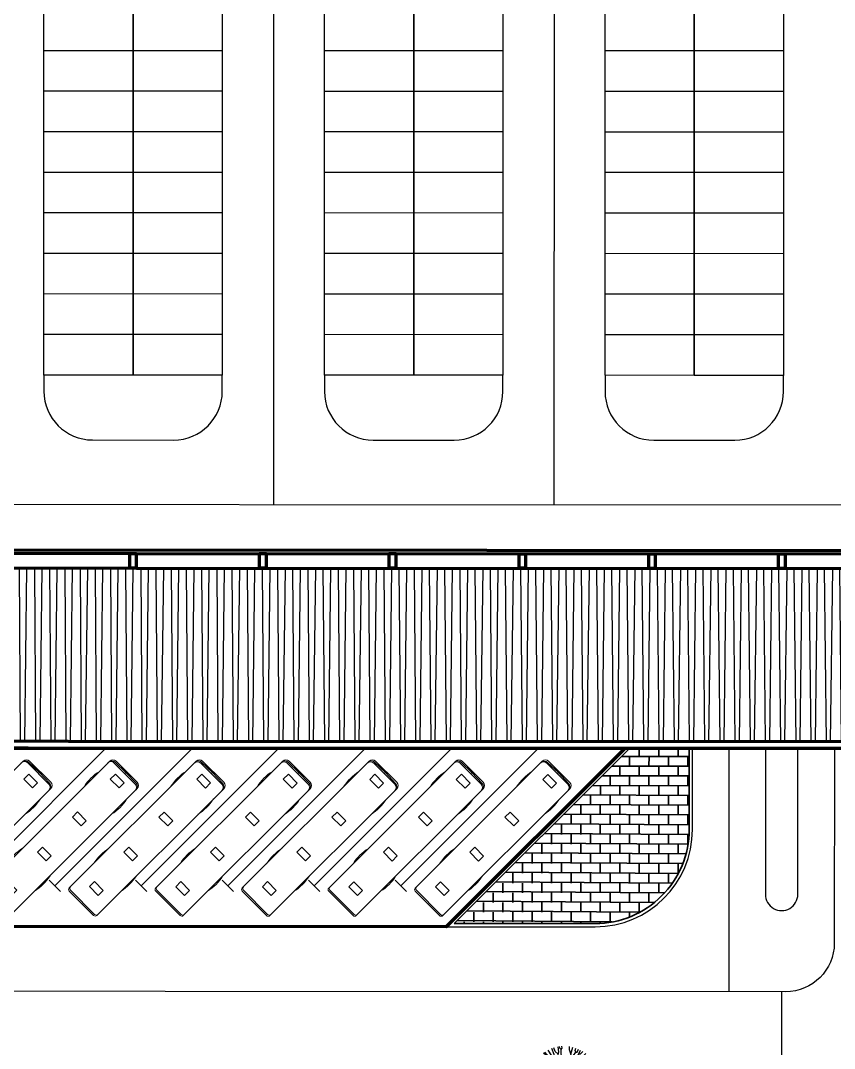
# Model space of a CAD drawing. Header units: millimetres. Extents: x -840588 to 786814, y -467537 to 194195.
# Drawn here: x 374966 to 425150, y -235413 to -172039 of the extents above; entities that cross this region are included whole.
import ezdxf

# ---------------------------------------------------------------- set-up
doc = ezdxf.new("R2010")
doc.units = ezdxf.units.MM
doc.header["$LTSCALE"] = 100
doc.header["$MEASUREMENT"] = 0
for name, color, linetype in [('1gt tim duong', 10, 'Continuous'), ('A-hatch', 139, 'Continuous'), ('A-Plnt', 23, 'Continuous'), ('A-tree', 3, 'Continuous'), ('caycay', 96, 'Continuous'), ('ctrinh-cot', 7, 'Continuous'), ('ctrinh-mai 1', 16, 'Continuous'), ('ctrinh-mai 2', 24, 'Continuous'), ('gthong-tim duong', 6, 'Continuous'), ('gthong-viahe', 5, 'Continuous')]:
    doc.layers.add(name, color=color, linetype=linetype)
for name, color, linetype, lineweight in [('A-Area', 134, 'Continuous', 35), ('ct-bai xe', 95, 'Continuous', 100), ('ct-phan loxe', 95, 'Continuous', 15), ('ct-xebuyt', 148, 'Continuous', 13), ('ctrinh-chinh', 24, 'Continuous', 100)]:
    doc.layers.add(name, color=color, linetype=linetype, lineweight=lineweight)

# ---------------------------------------------------------------- blocks, each defined once
blk = doc.blocks.new('plxe')
at = {"ltscale": 0.1}
for p, q in [((0, 0), (-8.485282087814994, 8.485282085835934)), ((-0.3535533662652597, -0.353553366381675), (0.3535533661488444, 0.3535533661488444))]:
    blk.add_line(p, q, dxfattribs=at)
blk = doc.blocks.new('nhadauxenhieutang')
at = {"layer": 'ctrinh-mai 2'}
h = blk.add_hatch(dxfattribs=at)
h.set_pattern_fill('ANSI32', color=256, scale=2.5, angle=45, style=0)
h.set_pattern_definition([(90, (-616518.5952939871, -1205217.903546091), (-0.9375, 1.665334536937735e-16), []), (90, (-616518.2827939877, -1205217.591046091), (-0.9375, 1.665334536937735e-16), [])])
h.paths.add_polyline_path([(-126.0000206602272, -48.59999737353064), (-22.19975390762556, -48.59999737353064), (-22.19975390762556, -37.89999806811102), (-134.2000219970942, -37.89998831949197), (-134.2000219970942, -44.69999912194908), (-126.0000206602272, -44.69999912194908)])
at = {"layer": 'A-hatch'}
for p, q in [((-64.50001027132384, -6.000000309431925), (-75.50001267634798, -6.000000309431925)), ((-47.20000683364924, -6.000000309431925), (-58.20000923867337, -6.000000309431925)), ((-29.90000369702466, -6.000000309431925), (-40.90000610204879, -6.000000309431925)), ((-64.50001027132384, -8.50000013713725), (-75.50001267634798, -8.50000013713725)), ((-47.20000683364924, -8.50000013713725), (-58.20000923867337, -8.50000013713725)), ((-29.90000369702466, -8.50000013713725), (-40.90000610204879, -8.50000013713725)), ((-64.50001027132384, -10.99999996484257), (-75.50001267634798, -10.99999996484257)), ((-47.20000683364924, -10.99999996484257), (-58.20000923867337, -10.99999996484257)), ((-29.90000369702466, -10.99999996484257), (-40.90000610204879, -10.99999996484257)), ((-64.50001027132384, -13.4999997925479), (-75.50001267634798, -13.4999997925479)), ((-47.20000683364924, -13.4999997925479), (-58.20000923867337, -13.4999997925479)), ((-29.90000369702466, -13.4999997925479), (-40.90000610204879, -13.4999997925479)), ((-64.50001027132384, -15.99999962025322), (-75.50001267634798, -15.99999962025322)), ((-47.20000683364924, -15.99999962025322), (-58.20000923867337, -15.99999962025322)), ((-29.90000369702466, -15.99999962025322), (-40.90000610204879, -15.99999962025322)), ((-64.50001027132384, -18.49999944819137), (-75.50001267634798, -18.49999944819137)), ((-47.20000683364924, -18.49999944819137), (-58.20000923867337, -18.49999944819137)), ((-29.90000369702466, -18.49999944819137), (-40.90000610204879, -18.49999944819137)), ((-64.50001027132384, -20.9999992758967), (-75.50001267634798, -20.9999992758967)), ((-47.20000683364924, -20.9999992758967), (-58.20000923867337, -20.9999992758967)), ((-29.90000369702466, -20.9999992758967), (-40.90000610204879, -20.9999992758967)), ((-64.50001027132384, -23.49999910360202), (-75.50001267634798, -23.49999910360202)), ((-47.20000683364924, -23.49999910360202), (-58.20000923867337, -23.49999910360202)), ((-29.90000369702466, -23.49999910360202), (-40.90000610204879, -23.49999910360202))]:
    blk.add_line(p, q, dxfattribs=at)
for points in [[(-70.00001147389412, 25.99999748519622), (-70.0000114737777, -25.99999893107451), (-75.50001267634798, -25.99999893107451), (-75.50001267634798, 25.99999748519622)], [(-64.50001027132384, 25.99999748519622), (-64.50001027132384, -25.99999893107451), (-70.0000114737777, -25.99999893107451), (-70.00001147389412, 25.99999748519622)], [(-52.70000803621951, 25.99999748519622), (-52.70000803621951, -25.99999893107451), (-58.20000923867337, -25.99999893107451), (-58.20000923867337, 25.99999748519622)], [(-47.20000683364924, 25.99999748519622), (-47.20000683364924, -25.99999893107451), (-52.70000803621951, -25.99999893107451), (-52.70000803621951, 25.99999748519622)], [(-35.40000489959493, 25.99999748519622), (-35.40000489959493, -25.99999893107451), (-40.90000610204879, -25.99999893107451), (-40.90000610204879, 25.99999748519622)], [(-29.90000369702466, 25.99999748519622), (-29.90000369702466, -25.99999893107451), (-35.40000489959493, -25.99999893107451), (-35.40000489959493, 25.99999748519622)]]:
    blk.add_lwpolyline(points, close=True, dxfattribs=at)
for points in [[(-75.50001267634798, -26.99999886215664, 0.4142135623730723), (-72.50001218460966, -29.99999865540303), (-67.50001076306216, -29.99999865540303, 0.4142135623730723), (-64.50001027132384, -26.99999886215664), (-64.50001027132384, -25.99999893107451), (-75.50001267634798, -25.99999893107451), (-75.50001267634798, -26.99999886215664)], [(-58.20000923867337, -26.99999886215664, 0.4142135623730723), (-55.20000874693505, -29.99999865540303), (-50.20000732538756, -29.99999865540303, 0.4142135623730723), (-47.20000683364924, -26.99999886215664), (-47.20000683364924, -25.99999893107451), (-58.20000923867337, -25.99999893107451), (-58.20000923867337, -26.99999886215664)], [(-40.90000610204879, -26.99999886215664, 0.4142135623730723), (-37.90000561031047, -29.99999865540303), (-32.90000418876298, -29.99999865540303, 0.4142135623730723), (-29.90000369702466, -26.99999886215664), (-29.90000369702466, -25.99999893107451), (-40.90000610204879, -25.99999893107451), (-40.90000610204879, -26.99999886215664)]]:
    blk.add_lwpolyline(points, format="xyb", close=True, dxfattribs=at)
at = {"layer": 'ctrinh-chinh'}
for points in [[(-5.000000819563866, -36.99999817297794), (-5.000000819563866, -36.79999818676151), (-134.6000220626593, -36.79999818676151), (-134.6000220626593, -36.99999817297794), (-5.000000819563866, -36.99999817297794)], [(-70.20026158064138, -37.89999811095186), (-70.20026165875606, -36.99999817297794), (-69.80026125034783, -36.99999817297794), (-69.80026117223315, -37.89999811095186)], [(-62.2002602693392, -37.89999811095186), (-62.20026034745388, -36.99999817297794), (-61.80025993904565, -36.99999817297794), (-61.80025986093096, -37.89999811095186)], [(-54.20025895803701, -37.89999811095186), (-54.20025903615169, -36.99999817297794), (-53.80025862774346, -36.99999817297794), (-53.80025854962878, -37.89999811095186)], [(-46.20025764673483, -37.89999811095186), (-46.20025772484951, -36.99999817297794), (-45.80025731644128, -36.99999817297794), (-45.80025723832659, -37.89999811095186)], [(-38.20025633543264, -37.89999811095186), (-38.20025641354732, -36.99999817297794), (-37.80025600513909, -36.99999817297794), (-37.80025592702441, -37.89999811095186)], [(-30.20025502413046, -37.89999811095186), (-30.20025510224514, -36.99999817297794), (-29.80025469383691, -36.99999817297794), (-29.80025461572222, -37.89999811095186)], [(-22.00000360608101, -48.99999734596349), (-22.00000360608101, -48.59999737353064), (-126.0000206490513, -48.59999737353064), (-126.0000206490513, -48.99999734596349), (-22.00000360608101, -48.99999734596349)]]:
    blk.add_lwpolyline(points, close=True, dxfattribs=at)
blk.add_lwpolyline([(-134.2000216539018, -37.89999811374582), (-5.400001233094372, -37.89999775541946)], dxfattribs=at)
at = {"layer": 'ctrinh-cot', "ltscale": 5}
blk.add_lwpolyline([(-5.000000819563866, -16.39999824017286), (-5.000000819563866, -48.99999189539813), (-134.6000220616115, -48.99999189539813), (-134.6000220616115, 48.9999959000852), (-5.000000819563866, 48.9999959000852), (-5.000000819563866, 16.39999824040569), (0, 16.39999824040569), (0, -16.39999824017286), (-5.000000819563866, -16.39999824017286)], dxfattribs=at)
at = {"layer": 'ctrinh-mai 1'}
blk.add_lwpolyline([(-126.0000206602272, -48.59999737353064), (-22.19975390762556, -48.59999737353064), (-22.19975390762556, -37.89999806811102), (-134.2000219970942, -37.89998831949197), (-134.2000219970942, -44.69999912194908), (-126.0000206602272, -44.69999912194908)], close=True, dxfattribs=at)
at = {"layer": 'gthong-tim duong', "ltscale": 50}
for p, q in [((-61.35000975499861, 33.99999693408608), (-61.35000975499861, -33.99999837973155)), ((-44.05000661837403, 33.99999693408608), (-44.05000661837403, -33.99999837973155))]:
    blk.add_line(p, q, dxfattribs=at)
blk.add_lwpolyline([(-9.427710584597662, -33.99999837973155), (-117.5000192596344, -33.99999837973155, -0.4142135623732263), (-128.0000209807185, -23.49999910336919), (-128.000020980835, 23.49999765749089, -0.4142135623727053), (-117.5000192597508, 33.99999693385325), (-9.427710584946908, 33.99999693408608)], format="xyb", dxfattribs=at)
blk = doc.blocks.new('htrgrr')
at = {"ltscale": 10}
for p, q in [((-903.0737704914063, 0), (903.0737704914063, 0)), ((-1180.942622951232, -11161.06557377055), (-1180.942622951232, -277.8688524590107)), ((0, -69.46721311472356), (-903.0737704914063, -92.62295081967022)), ((-903.0737704914063, -162.0901639343938), (903.0737704914063, -162.0901639345102)), ((0, -162.0901639345102), (0, -69.46721311472356)), ((0, -69.46721311472356), (903.0737704914063, -92.62295081967022)), ((1180.942622951232, -277.8688524590107), (1180.942622951232, -11161.06557377055)), ((1042.008196720853, -11207.37704918033), (-1042.008196720853, -11207.37704918033)), ((1042.008196720853, -11300), (-1042.008196720853, -11300))]:
    blk.add_line(p, q, dxfattribs=at)
for points in [[(375.2198343565688, -1027.67339785106), (375.2198343565688, -594.4204250621842), (-375.2198343565688, -594.4204250621842), (-375.2198343565688, -1027.67339785106)], [(375.2198343565688, -4272.293837453122), (375.2198343565688, -3839.040864664246), (-375.2198343565688, -3839.040864664246), (-375.2198343565688, -4272.293837453122)], [(375.2198343565688, -7285.274362727185), (375.2198343565688, -6852.021389938309), (-375.2198343565688, -6852.021389938309), (-375.2198343565688, -7285.274362727185)], [(375.2198343565688, -10244.59532106423), (375.2198343565688, -9811.342348275357), (-375.2198343565688, -9811.342348275357), (-375.2198343565688, -10244.59532106423)]]:
    blk.add_lwpolyline(points, close=True, dxfattribs=at)
for centre, radius, start, end in [((-903.0737704914063, -277.8688524590107), 277.8688524590164, 90, 180), ((903.0737704914063, -277.8688524590107), 277.8688524590164, 0, 90), ((-903.0737704914063, -370.4918032786809), 277.8688524590164, 90, 180), ((-903.0737704914063, -439.9590163934045), 277.8688524590164, 90, 180), ((903.0737704914063, -370.4918032786809), 277.8688524590164, 0, 90), ((903.0737704914063, -439.9590163935209), 277.8688524590164, 0, 90), ((1919.031762295403, -1817.725409836043), 3169.441598360655, 167.9819880926131, 192.0180119073869), ((-1919.031762295403, -1817.725409836043), 3169.441598360655, 347.981988092613, 12.01801190738696), ((1919.031762295403, -8417.110655737692), 3169.441598360655, 167.9819880926131, 192.0180119073869), ((-1919.031762295403, -8417.110655737692), 3169.441598360655, 347.981988092613, 12.01801190738696), ((-1042.008196720853, -11068.44262295077), 138.9344262295082, 180, 270), ((-1042.008196720853, -11161.06557377055), 138.9344262295082, 180, 270), ((1042.008196720853, -11068.44262295077), 138.9344262295082, 270, 0), ((1042.008196720853, -11161.06557377055), 138.9344262295082, 270, 0)]:
    blk.add_arc(centre, radius, start, end, dxfattribs=at)
blk = doc.blocks.new('A$C537F0C63')
at = {"layer": 'caycay'}
for p, q in [((3.003826198455499, 10.71583942823054), (2.568862697771692, 11.14364282684619)), ((3.269952949845901, 10.73353164103173), (2.956771443390608, 11.39790803732103)), ((3.573577700022724, 11.08070473705084), (3.272457403527369, 11.57568824168993)), ((3.810128005825391, 11.09643069598314), (3.573577700022724, 11.08070473705084)), ((3.910690972326847, 11.37062830588184), (3.788839569944685, 11.81686011959391)), ((3.810128005825391, 11.09643069598314), (3.910690972326847, 11.37062830588184)), ((4.235841180721764, 10.50048805131519), (3.810128005825391, 11.09643069598314)), ((4.712688563198753, 10.80137484274019), (4.265887160996499, 11.99052643422328)), ((4.700099824054632, 10.83487223221164), (4.906208114261972, 11.58543264324908)), ((4.906208114261972, 11.58543264324908), (4.852080984670465, 12.1454581428552)), ((6.159981289129064, 11.93632074141715), (6.202302373265411, 12.27858844433285)), ((6.353129947037814, 11.71136866716915), (6.159981289129064, 11.93632074141715)), ((6.353129947037814, 11.71136866716915), (6.605483960749552, 11.93623077391385)), ((6.447514687970397, 9.84495994712779), (6.353129947037814, 11.71136866716915)), ((6.605483960749552, 11.93623077391385), (6.617402898351429, 12.259334795428)), ((6.826178093167982, 11.29693891192437), (6.890286666319298, 12.23129105439875)), ((6.970036149243242, 10.92007571294744), (6.826178093167982, 11.29693891192437)), ((6.970036149243242, 10.92007571294744), (7.441234408583114, 11.42699881628141)), ((7.441234408583114, 11.42699881628141), (7.651727496751846, 12.08642798159781)), ((7.68363426896758, 10.90806475621866), (8.019816777752567, 11.97964079065423)), ((8.113333231842262, 10.69883864084841), (8.712313031195663, 11.70768604843033)), ((8.933407776050444, 10.87226001470481), (9.272947348141315, 11.41112699440055)), ((9.171925964052207, 10.85838502353727), (9.537986088387697, 11.24360011898898)), ((2.008086131005257, 8.717519836023712), (0.7635036424217105, 9.129316388596635)), ((1.920139873705921, 9.225739964920649), (1.087115961723612, 9.647311538588838)), ((1.76967368680198, 9.623145921275864), (1.343038968556357, 9.988975225947797)), ((2.008257406407211, 10.05514116568156), (1.666088850062806, 10.35901247844595)), ((1.883955297300417, 9.24431646832818), (1.76967368680198, 9.623145921275864)), ((3.267708861298161, 8.533747915149434), (1.883955297300417, 9.24431646832818)), ((2.310344671936036, 10.1849830326064), (2.008257406407211, 10.05514116568156)), ((2.272467924871307, 10.54832825371341), (2.042717878081021, 10.72445268446245)), ((2.296077634156973, 10.19319036591696), (2.272467924871307, 10.54832825371341)), ((3.222511420288356, 9.660279909650853), (2.296077634156973, 10.19319036591696)), ((3.269952949845901, 10.73353164103173), (3.003826198455499, 10.71583942823054)), ((3.993460937123018, 9.543984048803395), (3.222511420288356, 9.660279909650853)), ((4.50370063718583, 8.70506324478265), (3.269952949845901, 10.73353164103173)), ((4.592421611992904, 10.24268936957378), (4.235841180721764, 10.50048805131519)), ((4.577421300939022, 10.28284407086176), (4.712688563198753, 10.80137484274019)), ((6.125898059370229, 6.139521315279126), (4.577421300939022, 10.28284407086176)), ((6.125898059370229, 6.139521315279126), (6.970036149243242, 10.92007571294744)), ((6.717420145090728, 9.489459469132271), (6.447514687970397, 9.84495994712779)), ((6.948042777010414, 8.570320168466424), (7.76638461697803, 10.55685856171476)), ((7.392351211692585, 9.648875252361904), (7.965382829468581, 9.797246468468074)), ((7.76638461697803, 10.55685856171476), (7.68363426896758, 10.90806475621866)), ((7.76638461697803, 10.55685856171476), (8.113333231842262, 10.69883864084841)), ((7.965382829468581, 9.797246468468074), (8.933407776050444, 10.87226001470481)), ((8.933407776050444, 10.87226001470481), (9.171925964052207, 10.85838502353727)), ((9.092822924165375, 8.921003827472305), (9.745379681935447, 9.38050785887026)), ((9.733678942880942, 10.44985240105962), (10.13871553562058, 10.78615722681207)), ((9.786865097747068, 10.09668076723392), (9.733678942880942, 10.44985240105962)), ((9.745379681935447, 9.38050785887026), (9.786865097747068, 10.09668076723392)), ((9.745379681935447, 9.38050785887026), (10.35249974897306, 9.183089075660973)), ((9.759203255198372, 9.619244142235402), (10.88575250038048, 10.01737219720235)), ((9.786865097747068, 10.09668076723392), (10.35685576614924, 10.5884511891054)), ((10.35249974897306, 9.183089075660973), (11.20201209581137, 9.59306054910121)), ((11.04832709143011, 8.991530669089116), (11.44374410946693, 9.207825855861302)), ((1.12084364940165, 7.320901045324717), (0.1511815814883448, 7.552586191002774)), ((1.280611972542829, 8.044912836274307), (0.444487546075834, 8.466659778718167)), ((0.7097976248769555, 7.419110072511103), (0.4466466944213607, 7.186909447627841)), ((0.9218848354175861, 8.526406249260617), (0.5914981488203921, 8.797440291094972)), ((0.9357337090696092, 8.218872061683214), (0.9218848354175861, 8.526406249260617)), ((1.541375211712875, 7.549264594850683), (1.12084364940165, 7.320901045324717)), ((1.521030883770436, 7.555591163691133), (1.280611972542829, 8.044912836274307)), ((3.097987199351337, 7.065927705370996), (1.521030883770436, 7.555591163691133)), ((2.5351559760893, 8.909919010715385), (2.008086131005257, 8.717519836023712)), ((3.884867362274235, 7.354371150599036), (3.097987199351337, 7.065927705370996)), ((3.914115354094974, 7.298525660517043), (3.267708861298161, 8.533747915149434)), ((6.125898059370229, 6.139521315279126), (3.914115354094974, 7.298525660517043)), ((5.316408449507435, 8.305498213470855), (4.50370063718583, 8.70506324478265)), ((6.527199968382774, 8.412167402177147), (6.948042777010414, 8.570320168466424)), ((8.578119715861249, 7.281614840641851), (9.092822924165375, 8.921003827472305)), ((8.94424461397648, 8.447760988721711), (9.944313991869421, 8.175001025898382)), ((9.0886019582249, 6.750771228889789), (11.18806748264615, 7.336222721740342)), ((9.944313991869421, 8.175001025898382), (10.80974500087541, 8.559510920527828)), ((10.79366673980257, 8.552387381641893), (11.20595707066968, 8.407509828190086)), ((10.80974500087541, 8.559510920527828), (11.04832709143011, 8.991530669089116)), ((11.18806748264615, 7.336222721740342), (11.54099752982074, 7.835271000905777)), ((11.20595707066968, 8.407509828190086), (11.70062178621083, 8.711759320220153)), ((11.33254625860354, 7.540524095533328), (11.89576276779189, 7.413002362918633)), ((11.54099752982074, 7.835271000905777), (11.95948603860597, 8.053456869412912)), ((11.89576276779189, 7.413002362918633), (12.11310363743178, 7.4986918541872)), ((0.5706603464168438, 5.768348654561123), (-1.699427230050787e-06, 5.730386201154033)), ((1.757476259455871, 6.679553776459215), (0.00855774800220388, 6.661205396139849)), ((0.7806298194373085, 5.506956316930882), (0.04189879572368227, 5.315400935116486)), ((0.4466466944213607, 7.186909447627841), (0.08666564667146304, 7.2448509023925)), ((0.7973220304920687, 5.486148682266503), (0.5706603464168438, 5.768348654561123)), ((1.863759347223095, 5.527326392111718), (0.7973220304920687, 5.486148682266503)), ((1.301357276712224, 5.505615774418402), (1.063396316407307, 5.057959221958299)), ((2.703754449681583, 7.188340914177388), (1.757476259455871, 6.679553776459215)), ((2.179125049486174, 5.25103580450741), (1.863759347223095, 5.527326392111718)), ((3.339595652047137, 5.512285084278119), (2.113923366072413, 3.99826194187699)), ((6.125898059370229, 6.139521315279126), (2.179125049486174, 5.25103580450741)), ((6.125898059370229, 6.139521315279126), (4.039744528603478, 3.175083687405277)), ((6.125898059370229, 6.139521315279126), (8.578119715861249, 7.281614840641851)), ((6.125898059370229, 6.139521315279126), (9.309124815248651, 4.773858037136961)), ((6.125898059370229, 6.139521315279126), (6.842971201978798, 3.89649221743457)), ((8.279060999553622, 7.142313947006187), (9.0886019582249, 6.750771228889789)), ((9.075402950122225, 6.757166716884967), (9.900688603102026, 6.150819989943557)), ((9.900688603102026, 6.150819989943557), (11.46386237296974, 5.868288854795537)), ((10.77352595946286, 7.220637597380119), (11.64532254343067, 6.712682137225784)), ((11.46386237296974, 5.868288854795537), (11.83055046181835, 6.160203181647375)), ((11.46386237296974, 5.868288854795537), (11.72795570972085, 5.469711782065133)), ((11.64532254343067, 6.712682137225784), (12.23443119234435, 6.755833524115587)), ((11.83055046181835, 6.160203181647375), (12.26543294043586, 6.154373944329564)), ((1.063396316407307, 5.057959221958299), (0.1397583337929973, 4.775609911099309)), ((1.715808944849414, 4.625734219735023), (0.307439249689196, 4.179975674378511)), ((1.230773230763589, 3.880098522535263), (0.5654086178583384, 3.53661498738802)), ((1.603983964610961, 3.791791144500166), (0.7979776640349883, 3.08873558965206)), ((1.623038097397512, 3.787286263777787), (1.230773230763589, 3.880098522535263)), ((2.113923366072413, 3.99826194187699), (1.623038097397512, 3.787286263777787)), ((2.086705644269387, 3.98654600703594), (1.703781163858366, 3.019787908731814)), ((2.147618291040999, 5.278660692089034), (1.715808944849414, 4.625734219735023)), ((4.993965494963049, 4.531040710644447), (5.060837633816845, 3.005173691082746)), ((6.842971201978798, 3.89649221743457), (6.058139944627328, 1.852742682112876)), ((6.842971201978798, 3.89649221743457), (7.432333557888342, 3.519514546744176)), ((9.309124815248651, 4.773858037136961), (9.56344752651421, 4.969106941811333)), ((9.309124815248651, 4.773858037136961), (9.616567334425781, 4.170077324375598)), ((9.56344752651421, 4.969106941811333), (11.29217119894747, 4.430094099112466)), ((9.616567334425781, 4.170077324375598), (11.35931998142405, 2.929313197353622)), ((9.93769863442867, 3.941450450896809), (10.23341044859262, 2.932877378403646)), ((10.47633774106362, 3.557950291473389), (10.95106070157999, 3.753440934466198)), ((10.95106070157999, 3.753440934466198), (11.66045975862653, 3.481945362666011)), ((11.22320598487931, 4.451586098773987), (11.30987888816526, 4.16373455730718)), ((11.29217119894747, 4.430094099112466), (11.5425597731919, 4.68452039962358)), ((11.30987888816526, 4.16373455730718), (11.83210555871847, 3.873839490315731)), ((11.5425597731919, 4.68452039962358), (12.06343262891096, 4.577516196506622)), ((11.72795570972085, 5.469711782065133), (12.21933158095999, 5.388423248077743)), ((1.703781163858366, 3.019787908731814), (1.11193678613563, 2.596291564444982)), ((2.360128743846872, 2.528373258541251), (1.492859571077133, 2.110982061632967)), ((2.496129963798012, 2.269877917915437), (1.822411499113514, 1.760689831018681)), ((2.952599385069334, 2.620357636184053), (2.360128743846872, 2.528373258541251)), ((3.428623164742021, 2.985834134982724), (2.496129963798012, 2.269877917915437)), ((2.496129963798012, 2.269877917915437), (2.56307497484886, 1.709560079856601)), ((3.339813401926222, 2.088173656051367), (2.637745125197398, 1.087092649082479)), ((3.369906157186051, 2.940729452180676), (3.339813401926222, 2.088173656051367)), ((4.039744528603478, 3.175083687405277), (3.428623164742021, 2.985834134982724)), ((4.031693542077846, 1.955804082903342), (3.661068871806492, 1.723103908010671)), ((4.029956023412524, 1.954728688528121), (4.151889424236288, 1.488197098566161)), ((4.039744528603478, 3.175083687405277), (4.031693542077846, 1.955804082903342)), ((5.060837633816845, 3.005173691082746), (4.630837960547069, 0.98501350143124)), ((6.058139944627328, 1.852742682112876), (5.148106664306397, 0.07830981133520254)), ((6.058139944627328, 1.852742682112876), (6.046166258151061, 0.6926535401726142)), ((6.328418276112643, 2.556572256453364), (6.621925523577374, 1.860491597191867)), ((6.621925523577374, 1.860491597191867), (7.04603830007909, 0.06930147462480818)), ((7.432333557888342, 3.519514546744176), (7.280434323314694, 2.677135711990559)), ((7.280434323314694, 2.677135711990559), (7.715867288097797, 1.041460912816547)), ((7.432333557888342, 3.519514546744176), (8.098582012036786, 3.326026642433135)), ((8.098582012036786, 3.326026642433135), (9.111636380646814, 1.936837856093916)), ((9.111636380646814, 1.936837856093916), (9.05441034496107, 1.457435791671742)), ((9.108831235360412, 1.913318816441461), (9.563043515889149, 1.847932786524325)), ((9.563043515889149, 1.847932786524325), (9.928087916650838, 1.318988235496363)), ((10.23341044859262, 2.932877378403646), (10.78588893792767, 2.142211417256476)), ((10.9181057199894, 3.243447097807802), (10.92924841445711, 2.741344290425332)), ((10.92924841445711, 2.741344290425332), (11.10547083382698, 2.548124503166036)), ((2.56307497484886, 1.709560079856601), (2.246554855188151, 1.380875038601516)), ((3.661068871806492, 1.723103908010671), (3.151986367873178, 0.7683009200591187)), ((4.151889424236288, 1.488197098566161), (3.632459803578968, 0.5291005140024936)), ((4.291746997165319, 0.7246533119759988), (4.111621739852126, 0.339800697278406)), ((4.630837960547069, 0.98501350143124), (4.291746997165319, 0.7246533119759988)), ((4.630837960547069, 0.98501350143124), (4.553144487388636, 0.2048409433373308)), ((5.687346443359274, 0.2823844214362907), (5.63783512871305, 0.01939518188373768)), ((6.046166258151061, 0.6926535401726142), (5.687346443359274, 0.2823844214362907)), ((6.032371784920542, 0.6769075088304817), (6.148760987558489, 2.060398401226848e-06)), ((6.051426148278551, 1.202184490222862), (6.300487340380641, 0.8879269488934369)), ((6.300487340380641, 0.8879269488934369), (6.566832978940511, 0.01583402863980155)), ((7.715867288097797, 1.041460912816547), (7.500958808541327, 0.7001980161367101)), ((7.500958808541327, 0.7001980161367101), (7.660945140349213, 0.1949458228082221)), ((7.510773716396216, 1.811866424770415), (8.13382774245838, 1.455661724790843)), ((7.68101589476646, 0.9861165687689208), (8.13231261911642, 0.3370629204364377)), ((8.13382774245838, 1.455661724790843), (8.63363335412214, 0.5354539643340104)), ((8.374018521320977, 1.013457626351737), (8.758654683351779, 0.9918956518486084)), ((8.758654683351779, 0.9918956518486084), (8.994797214174469, 0.7114704464074748)), ((9.05441034496107, 1.457435791671742), (9.356284565004898, 0.9185323608435283))]:
    blk.add_line(p, q, dxfattribs=at)

msp = doc.modelspace()

# ---------------------------------------------------------------- hatches: boundary and pattern name
at = {"layer": 'A-Area'}
h = msp.add_hatch(dxfattribs=at)
h.set_pattern_fill('AR-B816', color=256, scale=74.99999999999999, angle=-0.02274081717208486, style=0)
h.set_pattern_definition([(359.9772591828279, (-616218387.0630271, -1205141167.613114), (0.2381412742957028, 599.9999527406096), []), (89.97725918282791, (-616218387.0630271, -1205141167.613114), (-599.7618114663136, 600.2380940149052), [599.9999999999999, -599.9999999999999])])
edge = h.paths.add_edge_path(flags=0)
edge.add_line((302878.3557215687, -262867.696010819), (302913.2831141905, -174867.6885176406))
edge.add_ellipse((300913.2865825894, -174866.89320806), major_axis=(1414.772413770463, 1413.64980689558), ratio=0.9999999999602064, start_angle=314.9999568365287, end_angle=393.4631285487676)
edge.add_line((301314.0606587868, -172907.4629594302), (301278.3555004598, -262867.0609842797))
edge.add_line((301278.3555004598, -262867.0609842798), (301278.3891251602, -262867.0609976255))
edge.add_line((301278.3891251602, -262867.0609976255), (301275.1908956753, -270840.5365897039))
edge.add_line((301275.1908956752, -270840.536589704), (316148.7282791423, -280472.9673214267))
edge.add_line((316148.7282791424, -280472.9673214265), (430302.4218330808, -280518.2751681765))
edge.add_line((430302.4218330809, -280518.2751681766), (446483.8399608564, -249137.8867214562))
edge.add_line((446483.8399608565, -249137.8867214564), (446496.6253684345, -216924.8909046253))
edge.add_line((446496.6253684344, -216924.8909046252), (427396.6238229563, -216917.1064163352))
edge.add_ellipse((429396.6239932503, -216917.9002207129), major_axis=(1414.774987292363, 1413.652378375419), ratio=0.9999999999369273, start_angle=134.9999999981931, end_angle=225.0000000018069)
edge.add_line((429395.8301888727, -218917.9003910072), (445895.8315938, -218924.4492771237))
edge.add_line((445895.8315937998, -218924.4492771238), (445883.8976438556, -248992.1868160052))
edge.add_line((445883.8976438556, -248992.1868160052), (435917.1788086989, -268320.499459358))
edge.add_line((435917.1788086993, -268320.499459358), (424373.991161426, -268315.9192005898))
edge.add_line((424373.9911614259, -268315.9192005898), (422981.7214197326, -269354.6147792203))
edge.add_line((422981.7214197323, -269354.6147792203), (431162.2581461054, -277541.6478314075))
edge.add_line((431162.2581461053, -277541.6478314074), (429936.8160105297, -279918.1299128306))
edge.add_line((429936.81601053, -279918.1299128308), (321538.2732731244, -279875.1062978427))
edge.add_line((321538.2732731243, -279875.1062978425), (310542.6382632614, -268870.7394371476))
edge.add_line((310542.6382632614, -268870.7394371476), (308875.9748193183, -268870.0779348349))
edge.add_ellipse((308878.3562324513, -262870.0774239523), major_axis=(4244.324961760632, 4240.957135009889), ratio=0.9999999999918062, start_angle=134.9999999997653, end_angle=225.0000000002348, ccw=False)
h = msp.add_hatch(dxfattribs=at)
h.set_pattern_fill('AR-B816', color=256, scale=74.99999999999999, angle=-360.022740817172, style=0)
h.set_pattern_definition([(359.9772591875392, (-616218387.0630271, -1205141167.613114), (0.2381256649317959, 599.9999518692568), []), (89.97725918282791, (-616218387.0630271, -1205141167.613114), (-599.7618279532445, 600.2380930945644), [599.9999991224526, -599.9999991224526])])
edge = h.paths.add_edge_path(flags=0)
edge.add_line((401701.6476074372, -227706.9211823462), (410392.3359625142, -227710.3706479735))
edge.add_ellipse((410394.637920002, -221910.3701624724), major_axis=(-4322.523682945023, 3867.273059434227), ratio=0.9999999739263218, start_angle=131.795602344543, end_angle=221.7956023432955)
edge.add_line((416194.6384223237, -221912.6722703757), (416196.6228683057, -216912.6718515993))
edge.add_line((416196.6228683056, -216912.6718515992), (412505.9349434784, -216911.2069623435))
edge.add_line((412505.9349434787, -216911.2069623434), (401701.6476074374, -227706.9211823462))
at = {"layer": 'A-tree'}
h = msp.add_hatch(dxfattribs=at)
h.set_pattern_fill('CROSS', color=256, scale=2000.000000000001, angle=-360.0227408171721, style=0)
h.set_pattern_definition([(359.9772591828279, (-616218387.0630273, -1205141167.613114), (500.1984116790875, 499.801509555262), [250.0000000000001, -750.0000000000002]), (89.97725918282791, (-616218262.1126499, -1205141292.662717), (-499.801509555262, 500.1984116790875), [250.0000000000002, -750.0000000000005])])
edge = h.paths.add_edge_path(flags=0)
edge.add_line((300932.4714440375, -128677.2648410548), (300932.471461205, -128677.2212938116))
edge.add_line((300932.4714612049, -128677.2212938116), (316094.7419499613, -118872.9402049151))
edge.add_line((316094.7419499613, -118872.9402049151), (446935.6282398235, -118924.5083804105))
edge.add_line((446935.6282398235, -118924.5083804105), (446935.519286496, -118924.2748713427))
edge.add_ellipse((446868.3074413108, -133924.1244701017), major_axis=(-10602.39122735721, 10610.8107929554), ratio=0.9999999999903323, start_angle=253.0679679821966, end_angle=314.7660096234019, ccw=False)
edge.add_ellipse((370084.1313651989, -174828.7730186891), major_axis=(-72096.25947737768, 72153.51252275555), ratio=0.9999999999994099, start_angle=200.9923665342715, end_angle=253.0679675690031, ccw=False)
edge.add_line((463243.7613240983, -216365.3032774196), (463243.5364628972, -216930.2928949371))
edge.add_line((463243.5364628972, -216930.292894937), (466274.8083046313, -216931.4960130308))
edge.add_ellipse((370085.7721309225, -174828.4163137291), major_axis=(-74216.73769802367, 74275.67465650149), ratio=0.9999999999981083, start_angle=201.3831764622951, end_angle=253.7890017387414)
edge.add_ellipse((444595.9402026098, -133923.2228294715), major_axis=(-14136.52146655014, 14147.74755387945), ratio=0.9999999999961796, start_angle=253.7890017391638, end_angle=314.6568416411744)
edge.add_line((444723.6622414563, -113923.6306562404), (305938.496692562, -113868.5458809301))
edge.add_line((305938.4966925623, -113868.5458809301), (300936.153405424, -118866.9192688151))
edge.add_line((300936.1534054237, -118866.9192688151), (300932.4091882713, -128677.2648163453))
edge.add_line((300932.4091882714, -128677.2648163453), (300932.4714440374, -128677.2648410547))

# ---------------------------------------------------------------- linework, layer by layer
at = {"layer": '1gt tim duong', "ltscale": 3}
for points in [[(421890.6698189492, -231914.9319492522), (421881.7395217785, -254414.9286263731, -0.4142135623727108), (411877.7696493428, -264410.9581276492), (317377.7616030572, -264373.4508710329, -0.4142135623734798), (307381.7297725509, -254369.4833259789), (307424.7936500181, -145869.4993496404, -0.3975651194971958), (317328.9551552717, -135390.5871035342, -0.3975651194971958)], [(425146.6236271244, -216916.2240966189), (425141.8608019667, -228916.2223244167, -0.4142135623727106), (422140.6698402358, -231915.0311747995), (307390.6600697213, -231869.486648858)]]:
    msp.add_lwpolyline(points, format="xyb", dxfattribs=at)
msp.add_lwpolyline([(418646.623073668, -216913.6442323912), (418640.6695422209, -231913.6420171385)], dxfattribs=at)
at = {"layer": 'A-Area'}
for p, q in [((412505.9349435946, -216911.2069625765), (401701.6476074372, -227706.9211823462)), ((416196.622868422, -216912.671851832), (412505.9349435946, -216911.2069625765)), ((416194.6384223237, -221912.6722703757), (416196.622868422, -216912.671851832)), ((401701.6476074372, -227706.9211823462), (410392.3359625139, -227710.3706479735))]:
    msp.add_line(p, q, dxfattribs=at)
msp.add_arc((410394.637920002, -221910.3701624724), 5800.000942211003, 269.9772599232102, 359.9772599298765, dxfattribs=at)
at = {"layer": 'ct-bai xe'}
msp.add_lwpolyline([(316150.6909925272, -227614.6200857226), (326896.6118942243, -216877.2284554575), (412223.0922093841, -216911.0947191478), (401218.7253522659, -227906.7271705525), (317892.2485721519, -227873.6547125754, -0.07376232599723027)], format="xyb", close=True, dxfattribs=at)
at = {"layer": 'ctrinh-chinh', "const_width": 200.0000000000001}
msp.add_lwpolyline([(446900.9578572327, -206002.3427516806, 0.2959330903348644), (471616.0689258817, -167934.7280999272, 0.2959256666825804), (446930.6091288535, -129846.5100726166), (446934.9437855323, -118925.2877431521), (317335.5293047956, -118873.4954109151), (317296.6328764716, -216873.4822429374), (446896.047531042, -216924.8929145656), (446900.776981777, -206460.8659659587)], format="xyb", dxfattribs=at)
at = {"layer": 'gthong-viahe'}
for points in [[(412223.0922093841, -216911.0947191478), (401218.7253522659, -227906.7271705525), (410392.2564481431, -227910.3681648142, 0.414213562373061), (416394.6383716049, -221912.7504640486), (416396.6228820872, -216912.7512024662), (412223.0922093841, -216911.0947191479)], [(412423.0593459673, -216994.0167997632), (401701.6474861303, -227706.9188414187), (410392.3358285626, -227710.368194351, 0.4142135623731303), (416194.6383545754, -221912.6710836109), (416196.6228650577, -216912.6718220284), (412423.0922264135, -216911.1740995856), (412423.0593459673, -216994.0167997632)], [(420893.0511463807, -225914.5359331645, 0.9999999999999999), (422893.0513166751, -225915.3297375422), (422896.6234355434, -216915.331066694), (420896.623265249, -216914.5372623162), (420893.0511463807, -225914.5359331645)]]:
    msp.add_lwpolyline(points, format="xyb", close=True, dxfattribs=at)

# ---------------------------------------------------------------- block references
at = {"layer": 'A-Plnt', "xscale": 1000.000000000001, "yscale": 1000.000000000001, "zscale": 1000.000000000001, "rotation": 359.9772591828279}
msp.add_blockref('nhadauxenhieutang', (451916.6209441125, -167926.9097537902), dxfattribs=at)
at = {"layer": 'caycay', "extrusion": (-1.849088780389792e-06, -5.240423503569554e-08, 0.9999999999982891), "xscale": -347.3280000366057, "yscale": 347.3280000034728, "zscale": 347.3280000000001, "rotation": 3.269462147545186}
msp.add_blockref('A$C537F0C63', (410742.719650423, -239409.4124598819, -1.326129667967719), dxfattribs=at)
at = {"layer": 'ct-phan loxe', "extrusion": (0, 0, -1), "xscale": 1000.000000000001, "yscale": 1000.000000000001, "zscale": -1000.000000000001, "rotation": 0.02274081717208485}
for p in [(-371741.2991340697, -225380.3095796441), (-377074.632921521, -225382.4263913182), (-382407.9667089722, -225384.5432029922), (-382407.9667089722, -225384.5432029922), (-387741.3004964234, -225386.6600146662), (-393074.6342838747, -225388.7768263404), (-398407.9680713259, -225390.8936380143)]:
    msp.add_blockref('plxe', p, dxfattribs=at)
at = {"layer": 'ct-xebuyt', "xscale": -1.016137550857942, "yscale": 1.01613742299378, "zscale": 1.016137498433548, "rotation": 314.9772638244019}
for p in [(376176.0023735674, -218344.5396311472), (381509.3361610185, -218346.6564428212), (386842.6699484698, -218348.7732544953), (392176.0037359211, -218350.8900661693), (397509.3375233723, -218353.0068778433), (402842.6713108235, -218355.1236895173), (408176.0050982748, -218357.2405011915)]:
    msp.add_blockref('htrgrr', p, dxfattribs=at)

doc.saveas('drawing.dxf')
